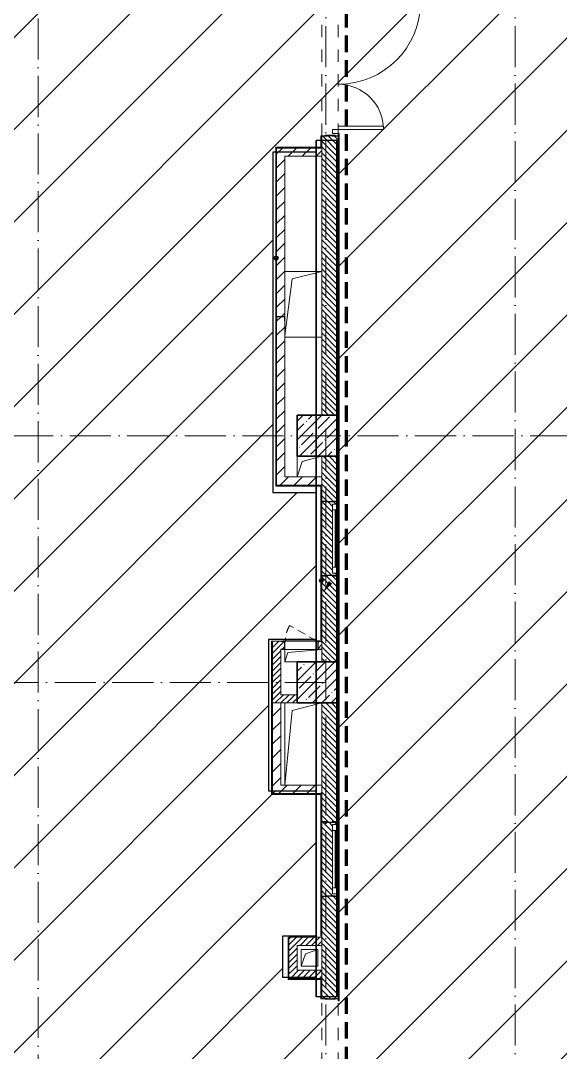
# Model space of a CAD drawing. Header units: millimetres. Extents: x -17017 to 628417, y -109036 to 199237.
# Drawn here: x -5985 to 582, y -85415 to -72865 of the extents above; entities that cross this region are included whole.
import ezdxf

# ---------------------------------------------------------------- set-up
doc = ezdxf.new("R2010")
doc.units = ezdxf.units.MM
for name, pattern in [('200_ШТРИХ_ш1п0_6_', [160, 100, -60]), ('50_200_ШТРИХ_1Т_ш5_п1_п1_', [700, 500, -100, 0, -100]), ('Штрих короткий', [300, 150, -150]), ('Штриховая _2 мм - 1 мм_', [300, 200, -100])]:
    doc.linetypes.add(name, pattern=pattern)
for name, color, linetype, lineweight in [('0-1', 7, 'Continuous', 5), ('0-2', 7, 'Continuous', 9), ('Двери', 7, 'Continuous', 9), ('Каркас_Импост', 7, 'Continuous', 13), ('Каркас_Импост-1', 7, 'Continuous', 9), ('Марки стен', 7, 'Continuous', 9), ('Несущие колонны', 7, 'Continuous', 9), ('Несущие колонны-1', 7, 'Continuous', 35), ('Обобщенные модели', 7, 'Continuous', 9), ('Окна', 7, 'Continuous', 9), ('Оси-2', 7, '50_200_ШТРИХ_1Т_ш5_п1_п1_', 9), ('Остекление-1', 7, 'Continuous', 9), ('Открывание в плане-2', 7, '200_ШТРИХ_ш1п0_6_', 9), ('Перемычка-1', 7, 'Штрих короткий', 9), ('Стены', 7, 'Continuous', 9), ('Стены-1', 7, 'Continuous', 13), ('стяжа', 7, 'Continuous', 30), ('Текстовые примечания', 7, 'Continuous', 9), ('Штриховка разреза-1', 7, 'Continuous', 9), ('Элементы узлов', 7, 'Continuous', 9)]:
    doc.layers.add(name, color=color, linetype=linetype, lineweight=lineweight)
doc.layers.add('СТ-1_1', color=7, linetype='Штриховая _2 мм - 1 мм_', lineweight=90, true_color=0x888888)
doc.layers.get('0-2').off()
pattern_1 = [(45, (0, 0), (-35.35534, 35.35534), [])]
pattern_2 = [(45, (0, 0), (-84.8528, 84.8528), [])]
pattern_3 = [(135, (0, 0), (-35.35534, -35.35534), [])]

# ---------------------------------------------------------------- blocks, each defined once
blk = doc.blocks.new('ось2эт')
at = {"layer": 'Оси-2'}
for p, q in [((-5770.1, -54635.1), (-5770.1, -108435.9)), ((-2270.1, -108435.9), (-2270.1, -54635.1)), ((29.9, -108435.9), (29.9, -54635.1)), ((-12388.8, -77915.3), (18329.9, -77915.3)), ((-2270.1, -80915.3), (-12388.8, -80915.3))]:
    blk.add_line(p, q, dxfattribs=at)
blk = doc.blocks.new('BSC_Колонна _Прямоугольная - 500х500-V38-АИ2_02_План отделки стен 2-го этажа _Часть 2_')
at = {"layer": 'Несущие колонны'}
h = blk.add_hatch(dxfattribs=at)
h.set_pattern_fill('FP_46', color=256, style=0, pattern_type=2)
h.set_pattern_definition([(45, (-7700, -28300), (-114.04925, 114.04925), []), (45, (-7585.95, -28300), (-114.04925, 114.04925), [201.613, -40.323, 3.353, -36.97])])
h.paths.add_polyline_path([(-250, -250), (250, -250), (250, 250), (-250, 250)], flags=0)
at = {"layer": 'Несущие колонны-1'}
for p, q in [((250, 250), (-250, 250)), ((-250, 250), (-250, -250)), ((250, -250), (250, 250)), ((-250, -250), (250, -250))]:
    blk.add_line(p, q, dxfattribs=at)
blk = doc.blocks.new('BSC_Колонна _Прямоугольная - 500х500-V45-АИ2_02_План отделки стен 2-го этажа _Часть 2_')
at = {"layer": 'Несущие колонны'}
h = blk.add_hatch(dxfattribs=at)
h.set_pattern_fill('FP_53', color=256, style=0, pattern_type=2)
h.set_pattern_definition([(45, (-7700, -25300), (-114.0493, 114.0493), []), (45, (-7585.95, -25300), (-114.0493, 114.0493), [201.613, -40.323, 3.353, -36.97])])
h.paths.add_polyline_path([(-250, -250), (250, -250), (250, 250), (-250, 250), (-250, 142)], flags=0)
at = {"layer": 'Несущие колонны-1'}
for p, q in [((250, 250), (-250, 250)), ((-250, 250), (-250, -250)), ((250, -250), (250, 250)), ((-250, -250), (250, -250))]:
    blk.add_line(p, q, dxfattribs=at)
blk = doc.blocks.new('Проем_Дверь_Прямоугольный - 1700х2400h_дверные проемы-28445702-АИ2_02_План отделки стен 2-го этажа _Часть 2_')
at = {"layer": 'Перемычка-1'}
for p, q in [((850, 100), (-850, 100)), ((850, -100), (-850, -100))]:
    blk.add_line(p, q, dxfattribs=at)
blk = doc.blocks.new('Проем_Дверь_Прямоугольный - 1700х2400h_дверные проемы-28448549-АИ2_02_План отделки стен 2-го этажа _Часть 2_')
at = {"layer": 'Перемычка-1'}
for p, q in [((850, 100), (-850, 100)), ((850, -100), (-850, -100))]:
    blk.add_line(p, q, dxfattribs=at)
blk = doc.blocks.new('120_Окно_СКБ_1Ст - 120_Окно_СКБ_1Ст_классы 900x800_E30-28357655-АИ2_02_План отделки стен 2-го этажа _Часть 2_')
at = {"layer": 'Каркас_Импост'}
for p, q in [((-420, 30), (-420, 100)), ((-420, 100), (-350, 100)), ((-350, 30), (-420, 30)), ((-350, 100), (-350, 30)), ((350, 30), (350, 100)), ((350, 100), (420, 100)), ((420, 30), (350, 30)), ((420, 100), (420, 30))]:
    blk.add_line(p, q, dxfattribs=at)
at = {"layer": 'Каркас_Импост-1'}
for p, q in [((420, 100), (-420, 100)), ((-420, 30), (420, 30))]:
    blk.add_line(p, q, dxfattribs=at)
at = {"layer": 'Остекление-1'}
for p, q in [((350, 70), (-350, 70)), ((350, 60), (-350, 60))]:
    blk.add_line(p, q, dxfattribs=at)
blk = doc.blocks.new('Дверь_Витражная_СКБ_2Ст2 - ДВВ_ДАО_СОШ_Классы-V178-АИ2_02_План отделки стен 2-го этажа _Часть 2_')
at = {"layer": 'Двери'}
for p, q in [((-775, 1035), (-775, 35)), ((775, 585), (775, 35))]:
    blk.add_line(p, q, dxfattribs=at)
for centre, radius, start, end in [((-775, 35), 1000, 360, 90), ((775, 35), 550, 90, 180)]:
    blk.add_arc(centre, radius, start, end, dxfattribs=at)
at = {"layer": 'Элементы узлов'}
for p, q in [((-713, 1035), (-753, 1035)), ((-753, 1035), (-753, 35)), ((-713, 35), (-713, 1035)), ((775, 585), (735, 585)), ((735, 585), (735, 35)), ((775, 35), (775, 585)), ((-825, 35), (-825, -35)), ((-775, 35), (-825, 35)), ((-775, 35), (-825, 35)), ((-825, 35), (-825, -35)), ((-775, -35), (-775, 35)), ((-775, -35), (-775, 35)), ((-753, 35), (-713, 35)), ((735, 35), (775, 35)), ((775, -35), (775, 35)), ((775, 35), (825, 35)), ((775, 35), (775, -35)), ((825, 35), (775, 35)), ((825, 35), (825, -35)), ((825, -35), (825, 35)), ((-825, -35), (-775, -35)), ((-825, -35), (-775, -35)), ((825, -35), (775, -35)), ((775, -35), (825, -35))]:
    blk.add_line(p, q, dxfattribs=at)
blk = doc.blocks.new('154_Стойка_СКБ_Уголок - СМ-2480_200-28346303-АИ2_02_План отделки стен 2-го этажа _Часть 2_')
at = {"layer": 'Обобщенные модели'}
for p, q in [((125, 156), (125, 81)), ((200, 156), (125, 156)), ((131, 81), (131, 150)), ((131, 150), (200, 150)), ((200, 150), (200, 156)), ((125, 81), (131, 81)), ((131, 19), (125, 19)), ((125, 19), (125, -56)), ((131, -50), (131, 19)), ((125, -56), (200, -56)), ((200, -50), (131, -50)), ((200, -56), (200, -50))]:
    blk.add_line(p, q, dxfattribs=at)
blk = doc.blocks.new('Стойка_Влож_Полоса боковая - Полоса-28213942-АИ2_02_План отделки стен 2-го этажа _Часть 2_')
at = {"layer": 'Обобщенные модели'}
for p, q in [((-5, 60), (0, 60)), ((-5, -60), (-5, 60)), ((0, 31), (0, -31)), ((0, -60), (-5, -60))]:
    blk.add_line(p, q, dxfattribs=at)
blk = doc.blocks.new('154_Фахверк_СКБ_Швеллер - Тип_100_3960-28318856-АИ2_02_План отделки стен 2-го этажа _Часть 2_')
at = {"layer": 'Обобщенные модели'}
for p, q in [((175, 50), (125, 50)), ((125, 50), (125, -50)), ((128, 47), (175, 47)), ((128, -47), (128, 47)), ((175, 47), (175, 50)), ((125, -50), (175, -50)), ((175, -47), (128, -47)), ((175, -50), (175, -47))]:
    blk.add_line(p, q, dxfattribs=at)
blk = doc.blocks.new('AR_Отверстие Ниша - Лючок-32403584-АИ2_02_План отделки стен 2-го этажа _Часть 2_')
at = {"layer": 'Окна'}
for p, q in [((-200, 50), (200, 50)), ((200, -50), (-200, -50))]:
    blk.add_line(p, q, dxfattribs=at)
blk = doc.blocks.new('Л_Общий_Лючок - Лючок-29684007-АИ2_02_План отделки стен 2-го этажа _Часть 2_')
at = {"layer": 'Окна'}
for p, q in [((-24, 0), (-24, -6)), ((424, 0), (424, -6)), ((-24, -6), (424, -6))]:
    blk.add_line(p, q, dxfattribs=at)
at = {"layer": 'Открывание в плане-2'}
blk.add_line((16, -6), (342, -194), dxfattribs=at)
blk.add_arc((6, 0), 388, 330, 359.1095, dxfattribs=at)
blk = doc.blocks.new('154_Фахверк_СКБ_Швеллер - Тип_100_3960_зеркало-29769493-АИ2_02_План отделки стен 2-го этажа _Часть 2_')
at = {"layer": 'Обобщенные модели'}
for p, q in [((175, 50), (125, 50)), ((125, 50), (125, -50)), ((128, 47), (175, 47)), ((128, -47), (128, 47)), ((175, 47), (175, 50)), ((125, -50), (175, -50)), ((175, -47), (128, -47)), ((175, -50), (175, -47))]:
    blk.add_line(p, q, dxfattribs=at)
blk = doc.blocks.new('AR_Отверстие прямоугольное _в плите_ - AR_Отверстие прямоугольное _в плите_-V193-АИ2_02_План отделки стен 2-го этажа _Часть 2_')
at = {"layer": 'Обобщенные модели'}
for p, q in [((100, 100), (-100, 100)), ((-100, 100), (-100, -100)), ((-100, -100), (-50, 50)), ((-50, 50), (100, 100)), ((100, -100), (100, 100)), ((-100, -100), (100, -100))]:
    blk.add_line(p, q, dxfattribs=at)
blk = doc.blocks.new('AR_Отверстие прямоугольное _в плите_ - AR_Отверстие прямоугольное _в плите_-30459275-АИ2_02_План отделки стен 2-го этажа _Часть 2_')
at = {"layer": 'Обобщенные модели'}
for p, q in [((-225, 75), (-225, -75)), ((-225, -75), (-188, 37)), ((-188, 37), (225, 75)), ((-225, -75), (-75, -75))]:
    blk.add_line(p, q, dxfattribs=at)
blk = doc.blocks.new('AR_Отверстие прямоугольное _в плите_ - AR_Отверстие прямоугольное _в плите_-30552560-АИ2_02_План отделки стен 2-го этажа _Часть 2_')
at = {"layer": 'Обобщенные модели'}
for p, q in [((-225, 500), (-225, -500)), ((-225, -500), (-135, 410)), ((-135, 410), (225, 500))]:
    blk.add_line(p, q, dxfattribs=at)
blk = doc.blocks.new('AR_Отверстие прямоугольное _в плите_ - AR_Отверстие прямоугольное _в плите_-30552862-АИ2_02_План отделки стен 2-го этажа _Часть 2_')
at = {"layer": 'Обобщенные модели'}
for p, q in [((225, 400), (-223, 400)), ((-135, 310), (225, 400)), ((225, -400), (225, 400)), ((-223, -382), (-135, 310)), ((-223, -400), (225, -400))]:
    blk.add_line(p, q, dxfattribs=at)
blk = doc.blocks.new('AR_Отверстие прямоугольное _в плите_ - AR_Отверстие прямоугольное _в плите_-V234-АИ2_02_План отделки стен 2-го этажа _Часть 2_')
at = {"layer": 'Обобщенные модели'}
for p, q in [((-150, 125), (-150, -125)), ((-150, -125), (-88, 63)), ((-88, 63), (150, 125))]:
    blk.add_line(p, q, dxfattribs=at)
blk = doc.blocks.new('0125-Р-ОО-Ш2-АР-о_23_10_2024_rvt-1-АИ2_02_План отделки стен 2-го этажа _Часть 2_')
at = {"layer": 'Штриховка разреза-1'}
h = blk.add_hatch(dxfattribs=at)
h.set_pattern_fill('FP_2', color=256, style=0, pattern_type=2)
h.set_pattern_definition(pattern_3)
h.paths.add_polyline_path([(7950, 28550), (7950, 31944), (7881, 31944), (7881, 31950), (7819, 31950), (7819, 31944), (7750, 31944), (7750, 28550)], flags=0)
h.paths.add_polyline_path([(7881, 33650), (7881, 33656), (7950, 33656), (7950, 34050), (7750, 34050), (7750, 33656), (7819, 33656), (7819, 33650)], flags=0)
h = blk.add_hatch(dxfattribs=at)
h.set_pattern_fill('FP_3', color=256, style=0, pattern_type=2)
h.set_pattern_definition(pattern_2)
h.paths.add_polyline_path([(7200, 27700), (7300, 27700), (7300, 29700), (7297, 29700), (7297, 29747), (7203, 29747), (7203, 29700), (7200, 29700)], flags=0)
h.paths.add_polyline_path([(7300, 29750), (7300, 31800), (7200, 31800), (7200, 29750), (7297, 29750)], flags=0)
h = blk.add_hatch(dxfattribs=at)
h.set_pattern_fill('FP_3', color=256, style=0, pattern_type=2)
h.set_pattern_definition(pattern_2)
h.paths.add_polyline_path([(7750, 31700), (7750, 31800), (7300, 31800), (7300, 31700)], flags=0)
h = blk.add_hatch(dxfattribs=at)
h.set_pattern_fill('FP_2', color=256, style=0, pattern_type=2)
h.set_pattern_definition(pattern_3)
h.paths.add_polyline_path([(7750, 25550), (7950, 25550), (7950, 26594), (7881, 26594), (7880, 26600), (7819, 26600), (7819, 26594), (7750, 26594), (7750, 25700)], flags=0)
h.paths.add_polyline_path([(7910, 26600), (7950, 26600), (7950, 26630), (7880, 26630), (7880, 27470), (7950, 27470), (7950, 27500), (7910, 27500), (7910, 27495), (7790, 27495), (7790, 27500), (7750, 27500), (7750, 26600), (7790, 26600), (7790, 26605), (7910, 26605)], flags=0)
h.paths.add_polyline_path([(7880, 27500), (7881, 27500), (7881, 27506), (7950, 27506), (7950, 28050), (7750, 28050), (7750, 27506), (7819, 27506), (7819, 27500)], flags=0)
h = blk.add_hatch(dxfattribs=at)
h.set_pattern_fill('FP_3', color=256, style=0, pattern_type=2)
h.set_pattern_definition(pattern_2)
h.paths.add_polyline_path([(7750, 27700), (7750, 27800), (7300, 27800), (7300, 27700)], flags=0)
h = blk.add_hatch(dxfattribs=at)
h.set_pattern_fill('FP_92', color=256, style=0, pattern_type=2)
h.set_pattern_definition(pattern_1)
h.paths.add_polyline_path([(7150, 25700), (7250, 25700), (7250, 25703), (7297, 25703), (7297, 25797), (7250, 25797), (7250, 25800), (7150, 25800), (7150, 25703)], flags=0)
h.paths.add_polyline_path([(7749, 25703), (7750, 25703), (7750, 25797), (7703, 25797), (7703, 25703)], flags=0)
h = blk.add_hatch(dxfattribs=at)
h.set_pattern_fill('FP_92', color=256, style=0, pattern_type=2)
h.set_pattern_definition(pattern_1)
h.paths.add_polyline_path([(7150, 25150), (7250, 25150), (7250, 25700), (7150, 25700), (7150, 25442)], flags=0)
h = blk.add_hatch(dxfattribs=at)
h.set_pattern_fill('FP_92', color=256, style=0, pattern_type=2)
h.set_pattern_definition(pattern_1)
h.paths.add_polyline_path([(7450, 25050), (7450, 25150), (7150, 25150), (7150, 25050)], flags=0)
h = blk.add_hatch(dxfattribs=at)
h.set_pattern_fill('FP_3', color=256, style=0, pattern_type=2)
h.set_pattern_definition(pattern_2)
h.paths.add_polyline_path([(7150, 23950), (7250, 23950), (7250, 25050), (7150, 25050)], flags=0)
h = blk.add_hatch(dxfattribs=at)
h.set_pattern_fill('FP_2', color=256, style=0, pattern_type=2)
h.set_pattern_definition(pattern_3)
h.paths.add_polyline_path([(7756, 19550), (7950, 19550), (7950, 19744), (7881, 19744), (7881, 19750), (7819, 19750), (7819, 19744), (7750, 19744), (7750, 19550)], flags=0)
h.paths.add_polyline_path([(7881, 21450), (7881, 21456), (7950, 21456), (7950, 22694), (7881, 22694), (7880, 22700), (7819, 22700), (7819, 22694), (7750, 22694), (7750, 21456), (7819, 21456), (7819, 21450), (7880, 21450)], flags=0)
h.paths.add_polyline_path([(7790, 22700), (7790, 22705), (7910, 22705), (7910, 22700), (7950, 22700), (7950, 22730), (7880, 22730), (7880, 23570), (7950, 23570), (7950, 23600), (7910, 23600), (7910, 23595), (7790, 23595), (7790, 23600), (7750, 23600), (7750, 22700)], flags=0)
h.paths.add_polyline_path([(7831, 23600), (7881, 23600), (7881, 23606), (7950, 23606), (7950, 25050), (7750, 25050), (7750, 23606), (7819, 23606), (7819, 23600)], flags=0)
h = blk.add_hatch(dxfattribs=at)
h.set_pattern_fill('FP_3', color=256, style=0, pattern_type=2)
h.set_pattern_definition(pattern_2)
h.paths.add_polyline_path([(7250, 23950), (7750, 23950), (7750, 24050), (7250, 24050)], flags=0)
h = blk.add_hatch(dxfattribs=at)
h.set_pattern_fill('FP_92', color=256, style=0, pattern_type=2)
h.set_pattern_definition(pattern_1)
h.paths.add_polyline_path([(7450, 21800), (7450, 22200), (7350, 22200), (7350, 21800)], flags=0)
h = blk.add_hatch(dxfattribs=at)
h.set_pattern_fill('FP_92', color=256, style=0, pattern_type=2)
h.set_pattern_definition(pattern_1)
h.paths.add_polyline_path([(7750, 22100), (7750, 22200), (7450, 22200), (7450, 22100)], flags=0)
h = blk.add_hatch(dxfattribs=at)
h.set_pattern_fill('FP_92', color=256, style=0, pattern_type=2)
h.set_pattern_definition(pattern_1)
h.paths.add_polyline_path([(7750, 21700), (7750, 21800), (7350, 21800), (7350, 21700)], flags=0)
at = {"layer": 'Стены-1'}
for p, q in [((7200, 31800), (7200, 29750)), ((7300, 31800), (7200, 31800)), ((7750, 31800), (7300, 31800)), ((7750, 31875), (7750, 28550)), ((7750, 31700), (7750, 31800)), ((7950, 28550), (7950, 31875)), ((7300, 29750), (7300, 31700)), ((7300, 31700), (7750, 31700)), ((7200, 29700), (7200, 27700)), ((7300, 27800), (7300, 29700)), ((7750, 28050), (7750, 27575)), ((7950, 27575), (7950, 28050)), ((7750, 27800), (7300, 27800)), ((7750, 27700), (7750, 27800)), ((7200, 27700), (7300, 27700)), ((7300, 27700), (7750, 27700)), ((7750, 27500), (7750, 26600)), ((7950, 27470), (7950, 27500)), ((7950, 26600), (7950, 26630)), ((7750, 26525), (7750, 25800)), ((7950, 25550), (7950, 26525)), ((7250, 25800), (7150, 25800)), ((7150, 25800), (7150, 25700)), ((7750, 25703), (7750, 25797)), ((7750, 25797), (7750, 25703)), ((7150, 25700), (7150, 25150)), ((7250, 25150), (7250, 25700)), ((7750, 25700), (7750, 25550)), ((7150, 25150), (7150, 25050)), ((7450, 25150), (7250, 25150)), ((7250, 25050), (7150, 25050)), ((7150, 25050), (7150, 23950)), ((7150, 25050), (7450, 25050)), ((7250, 24050), (7250, 25050)), ((7750, 25050), (7750, 23675)), ((7950, 23675), (7950, 25050)), ((7750, 24050), (7250, 24050)), ((7750, 23950), (7750, 24050)), ((7150, 23950), (7250, 23950)), ((7250, 23950), (7750, 23950)), ((7750, 23600), (7750, 22700)), ((7950, 23570), (7950, 23600)), ((7950, 22700), (7950, 22730)), ((7750, 22625), (7750, 21525)), ((7950, 21525), (7950, 22625)), ((7350, 22200), (7350, 21800)), ((7450, 22200), (7350, 22200)), ((7750, 22200), (7450, 22200)), ((7450, 21800), (7450, 22100)), ((7450, 22100), (7750, 22100)), ((7750, 22100), (7750, 22200)), ((7350, 21800), (7350, 21700)), ((7750, 21800), (7450, 21800)), ((7750, 21700), (7750, 21800)), ((7350, 21700), (7750, 21700))]:
    blk.add_line(p, q, dxfattribs=at)
at = {"layer": '0-2'}
for name, p, rotation in [('Проем_Дверь_Прямоугольный - 1700х2400h_дверные проемы-28445702-АИ2_02_План отделки стен 2-го этажа _Часть 2_', (7850, 32800), 269.9999999999999), ('Дверь_Витражная_СКБ_2Ст2 - ДВВ_ДАО_СОШ_Классы-V178-АИ2_02_План отделки стен 2-го этажа _Часть 2_', (7915, 32800), 269.9999999999961), ('154_Стойка_СКБ_Уголок - СМ-2480_200-28346303-АИ2_02_План отделки стен 2-го этажа _Часть 2_', (7800, 32075), 269.9999999999999), ('Стойка_Влож_Полоса боковая - Полоса-28213942-АИ2_02_План отделки стен 2-го этажа _Часть 2_', (7850, 31950), 269.9999999999999), ('154_Фахверк_СКБ_Швеллер - Тип_100_3960-28318856-АИ2_02_План отделки стен 2-го этажа _Часть 2_', (7250, 29875), 269.9999999999999), ('154_Стойка_СКБ_Уголок - СМ-2480_200-28346303-АИ2_02_План отделки стен 2-го этажа _Часть 2_', (7900, 27375), 89.99999999999991), ('Стойка_Влож_Полоса боковая - Полоса-28213942-АИ2_02_План отделки стен 2-го этажа _Часть 2_', (7850, 27500), 89.99999999999993), ('120_Окно_СКБ_1Ст - 120_Окно_СКБ_1Ст_классы 900x800_E30-28357655-АИ2_02_План отделки стен 2-го этажа _Часть 2_', (7850, 27050), 269.9999999999999), ('154_Стойка_СКБ_Уголок - СМ-2480_200-28346303-АИ2_02_План отделки стен 2-го этажа _Часть 2_', (7800, 26725), 269.9999999999999), ('Стойка_Влож_Полоса боковая - Полоса-28213942-АИ2_02_План отделки стен 2-го этажа _Часть 2_', (7850, 26600), 269.9999999999999), ('Л_Общий_Лючок - Лючок-29684007-АИ2_02_План отделки стен 2-го этажа _Часть 2_', (7700, 25800), 180), ('154_Фахверк_СКБ_Швеллер - Тип_100_3960_зеркало-29769493-АИ2_02_План отделки стен 2-го этажа _Часть 2_', (7425, 25750), 180), ('154_Стойка_СКБ_Уголок - СМ-2480_200-28346303-АИ2_02_План отделки стен 2-го этажа _Часть 2_', (7900, 23475), 89.99999999999991), ('Стойка_Влож_Полоса боковая - Полоса-28213942-АИ2_02_План отделки стен 2-го этажа _Часть 2_', (7850, 23600), 89.99999999999993), ('120_Окно_СКБ_1Ст - 120_Окно_СКБ_1Ст_классы 900x800_E30-28357655-АИ2_02_План отделки стен 2-го этажа _Часть 2_', (7850, 23150), 269.9999999999999), ('154_Стойка_СКБ_Уголок - СМ-2480_200-28346303-АИ2_02_План отделки стен 2-го этажа _Часть 2_', (7800, 22825), 269.9999999999999), ('Стойка_Влож_Полоса боковая - Полоса-28213942-АИ2_02_План отделки стен 2-го этажа _Часть 2_', (7850, 22700), 269.9999999999999), ('154_Стойка_СКБ_Уголок - СМ-2480_200-28346303-АИ2_02_План отделки стен 2-го этажа _Часть 2_', (7900, 21325), 89.99999999999991), ('Проем_Дверь_Прямоугольный - 1700х2400h_дверные проемы-28448549-АИ2_02_План отделки стен 2-го этажа _Часть 2_', (7850, 20600), 269.9999999999999), ('Стойка_Влож_Полоса боковая - Полоса-28213942-АИ2_02_План отделки стен 2-го этажа _Часть 2_', (7850, 21450), 89.99999999999993)]:
    blk.add_blockref(name, p, dxfattribs=dict(at, rotation=rotation))
for name, p in [('AR_Отверстие прямоугольное _в плите_ - AR_Отверстие прямоугольное _в плите_-30552862-АИ2_02_План отделки стен 2-го этажа _Часть 2_', (7523, 29900)), ('BSC_Колонна _Прямоугольная - 500х500-V38-АИ2_02_План отделки стен 2-го этажа _Часть 2_', (7700, 28300)), ('AR_Отверстие прямоугольное _в плите_ - AR_Отверстие прямоугольное _в плите_-V234-АИ2_02_План отделки стен 2-го этажа _Часть 2_', (7600, 27925)), ('AR_Отверстие Ниша - Лючок-32403584-АИ2_02_План отделки стен 2-го этажа _Часть 2_', (7500, 25750)), ('154_Фахверк_СКБ_Швеллер - Тип_100_3960_зеркало-29769493-АИ2_02_План отделки стен 2-го этажа _Часть 2_', (7575, 25750)), ('AR_Отверстие прямоугольное _в плите_ - AR_Отверстие прямоугольное _в плите_-30459275-АИ2_02_План отделки стен 2-го этажа _Часть 2_', (7525, 25625)), ('BSC_Колонна _Прямоугольная - 500х500-V45-АИ2_02_План отделки стен 2-го этажа _Часть 2_', (7700, 25300)), ('AR_Отверстие прямоугольное _в плите_ - AR_Отверстие прямоугольное _в плите_-30552560-АИ2_02_План отделки стен 2-го этажа _Часть 2_', (7525, 24550)), ('AR_Отверстие прямоугольное _в плите_ - AR_Отверстие прямоугольное _в плите_-V193-АИ2_02_План отделки стен 2-го этажа _Часть 2_', (7600, 21950))]:
    blk.add_blockref(name, p, dxfattribs=at)
blk = doc.blocks.new('2ч2эт')
at = {"layer": 'Марки стен'}
h = blk.add_hatch(color=256, dxfattribs=at)
edge = h.paths.add_edge_path(flags=0)
edge.add_arc((-2876, -75754), 25, 0, 360)
h = blk.add_hatch(color=256, dxfattribs=at)
edge = h.paths.add_edge_path(flags=0)
edge.add_arc((-2326, -79677), 25, 0, 360)
at = {"layer": 'Текстовые примечания'}
blk.add_hatch(color=256, dxfattribs=at).paths.add_polyline_path([(-2305, -79819), (-2195, -79713), (-2238, -79682)], flags=0)
at = {"layer": 'Марки стен'}
for centre in [(-2876, -75754), (-2326, -79677)]:
    blk.add_circle(centre, 25, dxfattribs=at)
at = {"layer": 'СТ-1_1'}
blk.add_line((-2020, -94847), (-2020, -57027), dxfattribs=at)
at = {"layer": 'Стены'}
for p, q in [((-2870, -78515), (-2320, -78515)), ((-2332, -78527), (-2870, -78527)), ((-2332, -80403), (-2332, -78527)), ((-2320, -78515), (-2320, -78640)), ((-2320, -78715), (-2320, -79615)), ((-2320, -79690), (-2320, -80415))]:
    blk.add_line(p, q, dxfattribs=at)
at = {"layer": 'Стены-1'}
for p, q in [((-2332, -74265), (-2332, -74403)), ((-2326, -74265), (-2332, -74265)), ((-2108, -74240), (-2120, -74240)), ((-2120, -74240), (-2120, -74265)), ((-2108, -84790), (-2108, -74240)), ((-2332, -74403), (-2882, -74403)), ((-2882, -74403), (-2882, -78527)), ((-2870, -74415), (-2320, -74415)), ((-2870, -76465), (-2870, -74415)), ((-2320, -74415), (-2320, -74340)), ((-2120, -74340), (-2120, -77665)), ((-2870, -78527), (-2870, -76515)), ((-2120, -78165), (-2120, -78640)), ((-2882, -78527), (-2870, -78527)), ((-2120, -78715), (-2120, -78745)), ((-2120, -79585), (-2120, -79615)), ((-2120, -79690), (-2120, -80665)), ((-2932, -80415), (-2932, -82277)), ((-2920, -80415), (-2932, -80415)), ((-2920, -82265), (-2920, -80415)), ((-2120, -81165), (-2120, -82540)), ((-2932, -82277), (-2332, -82277)), ((-2320, -82265), (-2920, -82265)), ((-2332, -82277), (-2332, -84003)), ((-2320, -82540), (-2320, -82265)), ((-2320, -83515), (-2320, -82615)), ((-2120, -82615), (-2120, -82645)), ((-2120, -83485), (-2120, -83515)), ((-2320, -84015), (-2320, -83590)), ((-2120, -83590), (-2120, -84690)), ((-2732, -84015), (-2732, -84527)), ((-2720, -84515), (-2720, -84015)), ((-2332, -84015), (-2320, -84015)), ((-2732, -84527), (-2332, -84527)), ((-2320, -84515), (-2720, -84515)), ((-2332, -84527), (-2332, -84765)), ((-2320, -84690), (-2320, -84515)), ((-2332, -84765), (-2326, -84765)), ((-2120, -84765), (-2120, -84790)), ((-2120, -84790), (-2108, -84790))]:
    blk.add_line(p, q, dxfattribs=at)
at = {"layer": 'стяжа'}
for points in [[(-2388, -74325), (-2388, -84740)], [(-2388, -84740), (-2388, -74325)], [(-2138, -74325), (-2388, -74325)], [(-2138, -74325), (-2138, -84740)], [(-2138, -84740), (-2138, -74325)], [(-2138, -84740), (-2388, -84740)]]:
    blk.add_lwpolyline(points, dxfattribs=at)
for points in [[(-2388, -74465), (-2918, -74465), (-2918, -78605), (-2388, -78605)], [(-2388, -80395), (-2968, -80395), (-2968, -82235), (-2388, -82235)], [(-2798, -84500), (-2388, -84500), (-2388, -84000), (-2798, -84000)]]:
    blk.add_lwpolyline(points, close=True, dxfattribs=at)
at = {"layer": '0-1'}
blk.add_blockref('0125-Р-ОО-Ш2-АР-о_23_10_2024_rvt-1-АИ2_02_План отделки стен 2-го этажа _Часть 2_', (-10070, -106215), dxfattribs=at)

msp = doc.modelspace()

# ---------------------------------------------------------------- hatches: boundary and pattern name
at = {"layer": 'стяжа'}
h = msp.add_hatch(dxfattribs=at)
h.set_pattern_fill('ANSI31', color=5, scale=250)
h.set_pattern_definition([(45, (4472.5, -59163.1), (-561.266, 561.266), [])])
h.paths.add_polyline_path([(13742, -89401), (12812, -89401), (6162, -89401), (6162, -89950), (12812, -89961), (12812, -94461), (13012, -94461), (13012, -94955), (15112, -94955), (15112, -94443), (15322, -94443), (15322, -94231), (15762, -94231), (15762, -90461), (15322, -90461), (15322, -89961), (13742, -89961)])
h.paths.add_polyline_path([(15592, -66215), (15192, -66215), (15192, -65695), (15592, -65695), (15592, -63285), (15465, -63285), (15465, -62800), (15592, -62800), (15592, -60875), (15362, -60875), (15362, -60625), (12222, -60625), (12222, -61275), (9132, -61275), (9132, -60575), (8692, -60575), (8692, -60325), (9912, -60325), (9912, -58905), (9862, -58905), (9862, -58299), (9912, -58299), (9912, -56925), (6812, -56925), (6812, -57175), (6312, -57175), (6062, -57175), (6062, -56925), (2562, -56925), (2562, -57345), (2042, -57345), (2042, -56925), (-2138, -56925), (-2138, -58005), (-2388, -58005), (-2388, -57961), (-2788, -57961), (-2788, -56925), (-9668, -56925), (-9668, -57165), (-9778, -57165), (-9778, -57376), (-9888, -57376), (-9888, -60155), (-9638, -60155), (-9638, -60655), (-9888, -60655), (-9888, -62707), (-9738, -62707), (-9738, -63240), (-9888, -63240), (-9888, -65675), (-9598, -65675), (-9598, -65925), (-2888, -65925), (-2888, -63325), (-2388, -63325), (-2388, -61149), (-2758, -61149), (-2758, -59949), (-2388, -59949), (-2388, -59705), (-2138, -59705), (-2138, -72625), (-2388, -72625), (-2388, -72225), (-2788, -72225), (-2788, -70635), (-2388, -70635), (-2388, -69135), (-2788, -69135), (-2929, -69135), (-2929, -66175), (-9833, -66175), (-9833, -66315), (-9973, -66315), (-9973, -68675), (-9723, -68675), (-9723, -69175), (-9833, -69175), (-9833, -69315), (-9973, -69315), (-9973, -71540), (-9833, -71540), (-9833, -71675), (-9723, -71675), (-9723, -72175), (-9973, -72175), (-9973, -77655), (-9723, -77655), (-9723, -78155), (-9738, -78155), (-9738, -78390), (-9973, -78390), (-9973, -80458), (-9756, -80458), (-9756, -80675), (-9723, -80675), (-9723, -81175), (-9788, -81175), (-9788, -81360), (-9973, -81360), (-9973, -86533), (-9751, -86533), (-9751, -86755), (-9723, -86755), (-9723, -87255), (-9838, -87255), (-9838, -87390), (-9973, -87390), (-9973, -89355), (-9686, -89355), (-9686, -89495), (-9973, -89495), (-9973, -89704), (-9854, -89704), (-9854, -89945), (-9723, -89945), (-9723, -90445), (-9973, -90445), (-9973, -94375), (-9723, -94375), (-9723, -94625), (-7673, -94625), (-7673, -94145), (-3003, -94145), (-3003, -92615), (-2388, -92615), (-2388, -91955), (-2138, -91955), (-2138, -94925), (2042, -94925), (2042, -94365), (2562, -94365), (2562, -94625), (5572, -94625), (5572, -94285), (6162, -94285), (6162, -92315), (6162, -91180), (6162, -89961), (6155, -89961), (2562, -89950), (2562, -90475), (2042, -90475), (2042, -89950), (2042, -89945), (2201, -89945), (2201, -87175), (2042, -87175), (2042, -85985), (1201, -85985), (1201, -77695), (2042, -77695), (2178, -77695), (2178, -72220), (2042, -72220), (2042, -71695), (2042, -71690), (2562, -71690), (2562, -71882), (5852, -71882), (5852, -71690), (5852, -71422), (6562, -71422), (6562, -71285), (7012, -71285), (7012, -71695), (15592, -71695)])
h.paths.add_polyline_path([(7012, -69615), (6562, -69615), (6562, -69447), (6102, -69447), (6102, -63155), (6562, -63155), (6562, -58775), (6812, -58775), (6812, -60325), (7112, -60325), (7112, -60575), (7112, -60825), (7112, -62175), (6812, -62175), (6812, -63055), (7012, -63055)], flags=16)
h.paths.add_polyline_path([(2562, -66200), (2042, -66200), (2042, -65675), (2042, -65670), (2562, -65670)], flags=16)
h.paths.add_polyline_path([(-2138, -74325), (-2138, -84740), (-2388, -84740), (-2388, -84500), (-2798, -84500), (-2798, -84000), (-2388, -84000), (-2388, -82235), (-2968, -82235), (-2968, -80395), (-2388, -80395), (-2388, -78605), (-2918, -78605), (-2918, -74465), (-2388, -74465), (-2388, -74325)], flags=16)
h.paths.add_polyline_path([(2562, -60695), (2042, -60695), (2042, -60170), (2562, -60170)], flags=16)
h.paths.add_polyline_path([(-2138, -86440), (-2138, -86640), (-2138, -90775), (-2388, -90775), (-2388, -90475), (-2658, -90475), (-2758, -90475), (-2758, -89495), (-8616, -89495), (-8616, -89355), (-3003, -89355), (-3003, -87055), (-2703, -87055), (-2703, -86640), (-2388, -86640), (-2388, -86440)], flags=16)
h.paths.add_polyline_path([(-2138, -89950), (-2658, -89950), (-2658, -89945), (-2138, -89945)], flags=0)

# ---------------------------------------------------------------- block references
for name in ['ось2эт', '2ч2эт']:
    msp.add_blockref(name, (0, 0), dxfattribs=at)

doc.saveas('drawing.dxf')
